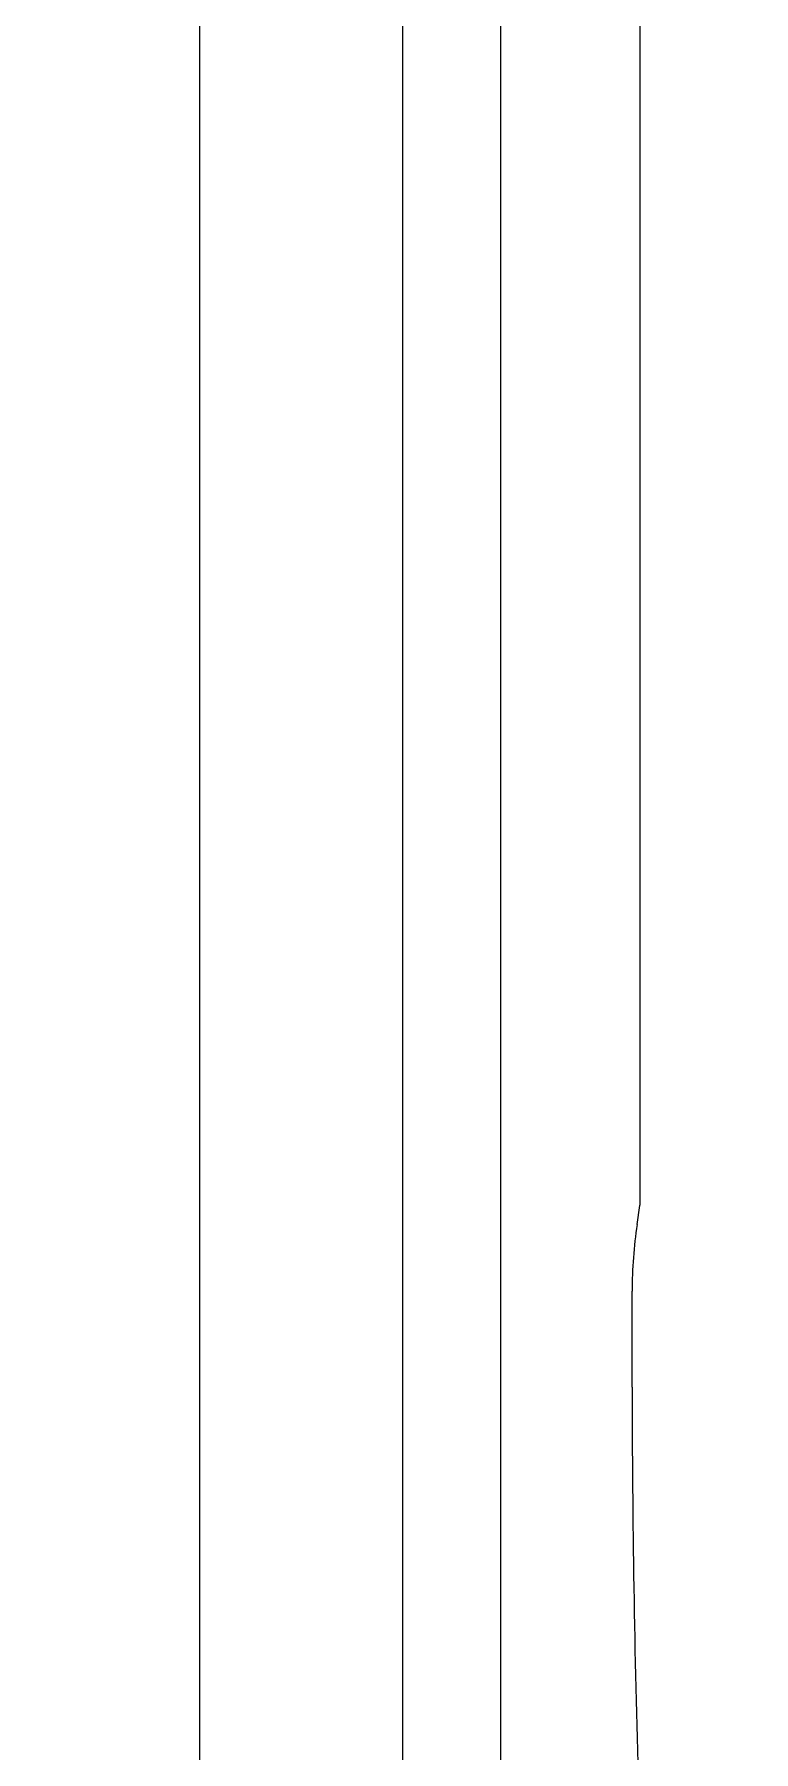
# Model space of a CAD drawing. Header units: millimetres. Extents: x 8 to 872, y 8 to 585.
# Drawn here: x 666 to 693.2, y 183.5 to 248.4 of the extents above; entities that cross this region are included whole.
import ezdxf

# ---------------------------------------------------------------- set-up
doc = ezdxf.new("R2010")
doc.units = ezdxf.units.MM
doc.layers.add('OUTLINE', color=7, linetype='Continuous', lineweight=25)
doc.layers.add('TEXT', color=2, linetype='Continuous')
doc.dimstyles.new('SLDDIMSTYLE18', dxfattribs={"dimtxt": 0.18, "dimasz": 1, "dimexe": 0, "dimexo": 0.0625, "dimgap": 0, "dimtad": 0, "dimtih": 1, "dimtoh": 1, "dimdec": 0, "dimrnd": 1e-09, "dimzin": 0, "dimdsep": 46, "dimtxsty": 'Standard', "dimblk1": 'DOT', "dimblk2": 'DOT', "dimsah": 1, "dimcen": 0.09, "dimadec": 0, "dimazin": 0, "dimtfac": 1, "dimtdec": 0, "dimtofl": 0, "dimtmove": 0, "dimatfit": 3, "dimldrblk": 'DOT', "dimfxl": 0, "dimfrac": 2, "dimtolj": 1, "dimtzin": 0, "dimarcsym": 0})

# ---------------------------------------------------------------- blocks, each defined once
blk = doc.blocks.new('_DOT')
at = {"color": 0, "linetype": 'ByBlock', "lineweight": -2}
blk.add_line((-0.5, 0), (-1, 0), dxfattribs=at)
at = {"color": 0, "linetype": 'ByBlock', "const_width": 0.5}
blk.add_lwpolyline([(-0.25, 0, 1), (0.25, 0, 1)], format="xyb", close=True, dxfattribs=at)

msp = doc.modelspace()

# ---------------------------------------------------------------- linework, layer by layer
at = {"layer": 'OUTLINE'}
for p, q in [((672.2799, 155.18876), (672.2799, 429.83342)), ((679.96005, 155.18876), (679.96005, 429.83342)), ((683.65928, 155.18876), (683.65928, 429.83342)), ((688.9299, 204.17104), (688.9299, 314.81098)), ((688.81798, 203.38763), (688.92437, 204.09687)), ((688.6299, 197.23876), (688.6299, 200.86584))]:
    msp.add_line(p, q, dxfattribs=at)
for centre, radius, start, end in [((688.4299, 204.17104), 0.5, 351.4692344, 0), ((705.6299, 200.86584), 17, 171.4692344, 180), ((1152.85201, 197.23876), 464.22211, 180, 181.8711435)]:
    msp.add_arc(centre, radius, start, end, dxfattribs=at)

# ---------------------------------------------------------------- leaders
at = {"layer": 'TEXT'}
msp.add_leader([(697.71602, 189.55022), (666.01141, 137.78529)], dimstyle='SLDDIMSTYLE18', dxfattribs=at)

doc.saveas('drawing.dxf')
